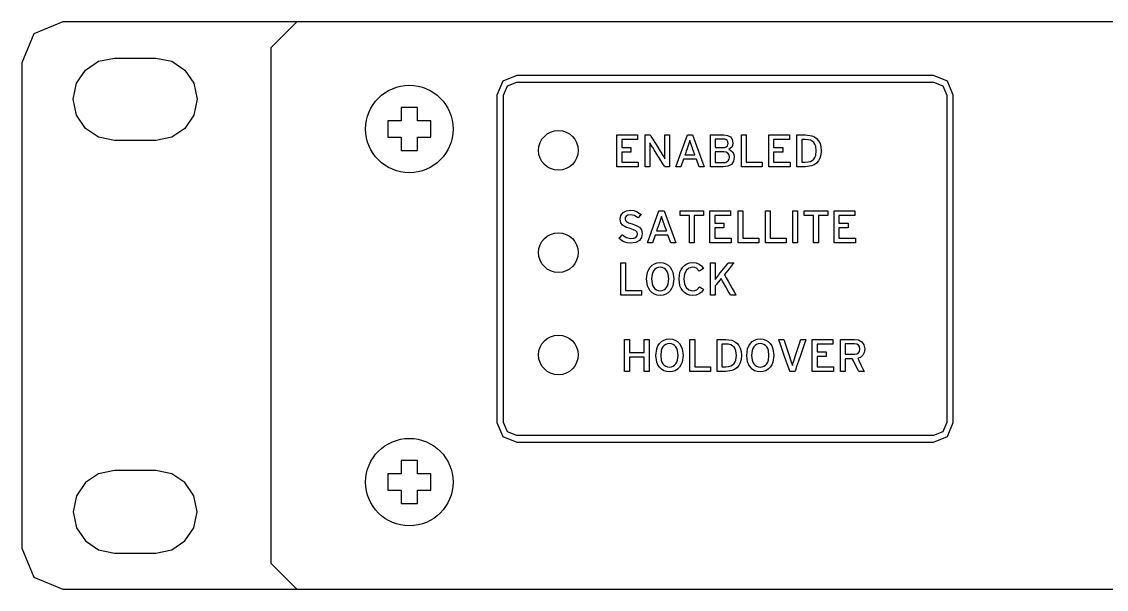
# Model space of a CAD drawing. Extents: x 290.6 to 309.6, y 223.6 to 225.7.
# Drawn here: x 290.627 to 293.914, y 223.973 to 225.693 of the extents above; entities that cross this region are included whole.
import ezdxf

# ---------------------------------------------------------------- set-up
doc = ezdxf.new("R2010")
doc.units = 0
doc.header["$MEASUREMENT"] = 0
doc.layers.get('0').update_dxf_attribs({"linetype": 'CONTINUOUS'})

msp = doc.modelspace()

# ---------------------------------------------------------------- linework, layer by layer
at = {"color": 7}
for points in [[(291.461, 225.6934), (291.4305, 225.6934), (291.3502, 225.6934), (291.1065, 225.6934), (290.8628, 225.6934), (290.7825, 225.6934), (290.752, 225.6934), (290.6636, 225.6567), (290.627, 225.5683), (290.627, 225.5518), (290.627, 225.5051), (290.627, 225.3386), (290.627, 225.1032), (290.627, 224.8333), (290.627, 224.5635), (290.627, 224.3281), (290.627, 224.1615), (290.627, 224.1149), (290.627, 224.0984), (290.6636, 224.01), (290.752, 223.9733), (290.7825, 223.9733), (290.8628, 223.9733), (291.1065, 223.9733), (291.3502, 223.9733), (291.4305, 223.9733), (291.461, 223.9733)], [(294.1764, 225.6934), (292.802, 225.6934), (291.8298, 225.6934), (291.5574, 225.6934), (291.461, 225.6934), (291.382, 225.6143), (291.382, 225.3702), (291.382, 224.8333), (291.382, 224.2963), (291.382, 224.0523), (291.461, 223.9733), (291.5574, 223.9733), (291.8298, 223.9733), (292.802, 223.9733), (294.1764, 223.9733)], [(291.0336, 225.5832), (291.0822, 225.5734), (291.1219, 225.5467), (291.1487, 225.5071), (291.1585, 225.4584), (291.1487, 225.4097), (291.1219, 225.37), (291.0822, 225.3433), (291.0336, 225.3335), (291.0282, 225.3335), (291.0141, 225.3335), (290.9711, 225.3335), (290.9282, 225.3335), (290.914, 225.3335), (290.9086, 225.3335), (290.86, 225.3433), (290.8202, 225.37), (290.7934, 225.4097), (290.7835, 225.4584), (290.7934, 225.5071), (290.8202, 225.5467), (290.86, 225.5734), (290.9086, 225.5832), (290.914, 225.5832), (290.9282, 225.5832), (290.9711, 225.5832), (291.0141, 225.5832), (291.0282, 225.5832), (291.0336, 225.5832)], [(292.1275, 225.5303), (292.0851, 225.5128), (292.0675, 225.4703), (292.0675, 225.4277), (292.0675, 225.3154), (292.0675, 224.9747), (292.0675, 224.634), (292.0675, 224.5218), (292.0675, 224.4792), (292.0851, 224.4367), (292.1275, 224.4191), (292.1417, 224.4191), (292.1818, 224.4191), (292.3248, 224.4191), (292.5271, 224.4191), (292.759, 224.4191), (292.9909, 224.4191), (293.1932, 224.4191), (293.3363, 224.4191), (293.3764, 224.4191), (293.3906, 224.4191), (293.433, 224.4367), (293.4506, 224.4792), (293.4506, 224.5218), (293.4506, 224.634), (293.4506, 224.9747), (293.4506, 225.3154), (293.4506, 225.4277), (293.4506, 225.4703), (293.433, 225.5128), (293.3906, 225.5303), (293.3764, 225.5303), (293.3363, 225.5303), (293.1932, 225.5303), (292.9909, 225.5303), (292.759, 225.5303), (292.5271, 225.5303), (292.3248, 225.5303), (292.1818, 225.5303), (292.1417, 225.5303), (292.1275, 225.5303)], [(292.0875, 224.4792), (292.0875, 224.5218), (292.0875, 224.634), (292.0875, 224.7928), (292.0875, 224.9747), (292.0875, 225.1567), (292.0875, 225.3154), (292.0875, 225.4277), (292.0875, 225.4703), (292.0992, 225.4986), (292.1275, 225.5103), (292.1417, 225.5103), (292.1818, 225.5103), (292.3248, 225.5103), (292.5271, 225.5103), (292.759, 225.5103), (292.9909, 225.5103), (293.1932, 225.5103), (293.3363, 225.5103), (293.3764, 225.5103), (293.3906, 225.5103), (293.4188, 225.4986), (293.4306, 225.4703), (293.4306, 225.4277), (293.4306, 225.3154), (293.4306, 225.1567), (293.4306, 224.9747), (293.4306, 224.7928), (293.4306, 224.634), (293.4306, 224.5218), (293.4306, 224.4792), (293.4188, 224.4508), (293.3906, 224.4392), (293.3764, 224.4392), (293.3363, 224.4392), (293.1932, 224.4392), (292.9909, 224.4392), (292.759, 224.4392), (292.5271, 224.4392), (292.3248, 224.4392), (292.1818, 224.4392), (292.1417, 224.4392), (292.1275, 224.4392), (292.0992, 224.4508), (292.0875, 224.4792)], [(292.5766, 225.2535), (292.5749, 225.2561), (292.5706, 225.263), (292.5644, 225.2728), (292.5573, 225.284), (292.5502, 225.2952), (292.544, 225.305), (292.5396, 225.3119), (292.5379, 225.3145), (292.5307, 225.3264), (292.5307, 225.3221), (292.5307, 225.3158), (292.5308, 225.3038), (292.5308, 225.3017), (292.5308, 225.296), (292.5308, 225.2786), (292.5308, 225.2613), (292.5308, 225.2556), (292.5308, 225.2535), (292.5286, 225.2535), (292.5237, 225.2535), (292.5188, 225.2535), (292.5166, 225.2535), (292.5166, 225.2546), (292.5166, 225.2576), (292.5166, 225.2686), (292.5166, 225.2842), (292.5166, 225.302), (292.5166, 225.3199), (292.5166, 225.3354), (292.5166, 225.3464), (292.5166, 225.3495), (292.5166, 225.3506), (292.5189, 225.3506), (292.524, 225.3506), (292.5292, 225.3506), (292.5315, 225.3506), (292.5331, 225.3481), (292.5373, 225.3414), (292.55, 225.321), (292.5627, 225.3007), (292.5669, 225.294), (292.5685, 225.2914), (292.5729, 225.2839), (292.5766, 225.2777), (292.5766, 225.282), (292.5765, 225.2885), (292.5764, 225.3006), (292.5764, 225.3027), (292.5764, 225.3084), (292.5764, 225.3256), (292.5764, 225.3428), (292.5764, 225.3485), (292.5764, 225.3506), (292.5786, 225.3506), (292.5835, 225.3506), (292.5883, 225.3506), (292.5905, 225.3506), (292.5905, 225.3495), (292.5905, 225.3464), (292.5905, 225.3354), (292.5905, 225.3199), (292.5905, 225.302), (292.5905, 225.2842), (292.5905, 225.2686), (292.5905, 225.2576), (292.5905, 225.2546), (292.5905, 225.2535), (292.5883, 225.2535), (292.5836, 225.2535), (292.5788, 225.2535), (292.5766, 225.2535)], [(292.7533, 225.2535), (292.7516, 225.2535), (292.7472, 225.2535), (292.734, 225.2535), (292.7208, 225.2535), (292.7164, 225.2535), (292.7148, 225.2535), (292.7148, 225.2546), (292.7148, 225.2576), (292.7148, 225.2686), (292.7148, 225.2842), (292.7148, 225.302), (292.7148, 225.3199), (292.7148, 225.3354), (292.7148, 225.3464), (292.7148, 225.3495), (292.7148, 225.3506), (292.7165, 225.3506), (292.721, 225.3506), (292.7348, 225.3506), (292.7485, 225.3506), (292.7531, 225.3506), (292.7548, 225.3506), (292.7663, 225.349), (292.775, 225.3441), (292.7806, 225.3362), (292.7826, 225.3254), (292.7817, 225.3187), (292.7791, 225.3133), (292.7702, 225.306), (292.776, 225.3035), (292.7813, 225.2989), (292.7852, 225.2923), (292.7867, 225.2833), (292.7844, 225.2703), (292.778, 225.261), (292.7675, 225.2554), (292.7533, 225.2535)], [(293.003, 225.2535), (293.0019, 225.2535), (292.9989, 225.2535), (292.9898, 225.2535), (292.9807, 225.2535), (292.9777, 225.2535), (292.9765, 225.2535), (292.9765, 225.2546), (292.9765, 225.2576), (292.9765, 225.2686), (292.9765, 225.2842), (292.9765, 225.302), (292.9765, 225.3199), (292.9765, 225.3354), (292.9765, 225.3464), (292.9765, 225.3495), (292.9765, 225.3506), (292.9777, 225.3506), (292.9807, 225.3506), (292.9898, 225.3506), (292.9989, 225.3506), (293.0019, 225.3506), (293.003, 225.3506), (293.0214, 225.3479), (293.0295, 225.3443), (293.0365, 225.3392), (293.0423, 225.3325), (293.0467, 225.3241), (293.0495, 225.314), (293.0505, 225.3021), (293.0495, 225.2902), (293.0466, 225.28), (293.0422, 225.2716), (293.0363, 225.2649), (293.0292, 225.2598), (293.0211, 225.2562), (293.003, 225.2535)], [(292.6595, 225.312), (292.6554, 225.3242), (292.6535, 225.33), (292.6522, 225.3343), (292.651, 225.3301), (292.6492, 225.3242), (292.6451, 225.3118), (292.6448, 225.3108), (292.6439, 225.3083), (292.6412, 225.3007), (292.6385, 225.293), (292.6376, 225.2905), (292.6373, 225.2896), (292.6386, 225.2896), (292.642, 225.2896), (292.6523, 225.2896), (292.6626, 225.2896), (292.666, 225.2896), (292.6673, 225.2896), (292.667, 225.2905), (292.6661, 225.2931), (292.6634, 225.3008), (292.6607, 225.3085), (292.6598, 225.311), (292.6595, 225.312)], [(292.7546, 225.3374), (292.7535, 225.3374), (292.7505, 225.3374), (292.7416, 225.3374), (292.7326, 225.3374), (292.7296, 225.3374), (292.7285, 225.3374), (292.7285, 225.3363), (292.7285, 225.3335), (292.7285, 225.3248), (292.7285, 225.3162), (292.7285, 225.3134), (292.7285, 225.3123), (292.7296, 225.3123), (292.7326, 225.3123), (292.7416, 225.3123), (292.7505, 225.3123), (292.7535, 225.3123), (292.7546, 225.3123), (292.7579, 225.3126), (292.7607, 225.3133), (292.7649, 225.3161), (292.7673, 225.32), (292.768, 225.3247), (292.7673, 225.3297), (292.7649, 225.3337), (292.7608, 225.3364), (292.758, 225.3371), (292.7546, 225.3374)], [(293.003, 225.3365), (293.0011, 225.3365), (292.9971, 225.3365), (292.993, 225.3365), (292.9911, 225.3365), (292.9911, 225.3358), (292.9911, 225.3336), (292.9911, 225.3258), (292.9911, 225.3148), (292.9911, 225.3021), (292.9911, 225.2895), (292.9911, 225.2785), (292.9911, 225.2707), (292.9911, 225.2685), (292.9911, 225.2677), (292.993, 225.2677), (292.9971, 225.2677), (293.0011, 225.2677), (293.003, 225.2677), (293.011, 225.2683), (293.0178, 225.2702), (293.0234, 225.2732), (293.0279, 225.2772), (293.0313, 225.2822), (293.0337, 225.2881), (293.0355, 225.3021), (293.0337, 225.3161), (293.0313, 225.322), (293.0279, 225.327), (293.0234, 225.331), (293.0178, 225.334), (293.011, 225.3359), (293.003, 225.3365)], [(292.7548, 225.2991), (292.7537, 225.2991), (292.7507, 225.2991), (292.7416, 225.2991), (292.7326, 225.2991), (292.7296, 225.2991), (292.7285, 225.2991), (292.7285, 225.2977), (292.7285, 225.294), (292.7285, 225.2889), (292.7285, 225.283), (292.7285, 225.2771), (292.7285, 225.2719), (292.7285, 225.2682), (292.7285, 225.2669), (292.7296, 225.2669), (292.7326, 225.2669), (292.7415, 225.2669), (292.7504, 225.2669), (292.7533, 225.2669), (292.7544, 225.2669), (292.7589, 225.2672), (292.7626, 225.268), (292.7657, 225.2694), (292.7681, 225.2713), (292.7711, 225.2764), (292.7721, 225.283), (292.7709, 225.2897), (292.7676, 225.2948), (292.7621, 225.298), (292.7548, 225.2991)], [(292.472, 225.022), (292.4618, 225.0231), (292.4525, 225.0263), (292.4443, 225.0312), (292.4374, 225.0376), (292.439, 225.0392), (292.4427, 225.0427), (292.4463, 225.0462), (292.4479, 225.0478), (292.4595, 225.0394), (292.4732, 225.0363), (292.4821, 225.0372), (292.4884, 225.0398), (292.4921, 225.0443), (292.4934, 225.0505), (292.4922, 225.0555), (292.4884, 225.0595), (292.4816, 225.0631), (292.4713, 225.0666), (292.4579, 225.0712), (292.4484, 225.0767), (292.4428, 225.0842), (292.441, 225.0951), (292.4434, 225.1064), (292.4502, 225.115), (292.4604, 225.1204), (292.473, 225.1222), (292.4824, 225.1213), (292.4907, 225.1187), (292.5049, 225.109), (292.5033, 225.1074), (292.4997, 225.1038), (292.4962, 225.1003), (292.4945, 225.0987), (292.4845, 225.1057), (292.4718, 225.108), (292.4645, 225.107), (292.4595, 225.1044), (292.4566, 225.1005), (292.4557, 225.0958), (292.4567, 225.0913), (292.46, 225.0876), (292.4665, 225.0843), (292.4769, 225.0807), (292.4898, 225.0761), (292.4996, 225.0704), (292.5058, 225.0625), (292.5079, 225.0514), (292.5058, 225.0394), (292.4993, 225.0302), (292.4881, 225.0242), (292.472, 225.022)], [(292.5735, 225.0821), (292.5694, 225.0942), (292.5675, 225.1), (292.5663, 225.1043), (292.565, 225.1001), (292.5632, 225.0942), (292.5591, 225.0819), (292.5588, 225.0809), (292.5579, 225.0784), (292.5552, 225.0708), (292.5526, 225.0631), (292.5517, 225.0606), (292.5513, 225.0597), (292.5526, 225.0597), (292.556, 225.0597), (292.5663, 225.0597), (292.5767, 225.0597), (292.5801, 225.0597), (292.5813, 225.0597), (292.581, 225.0606), (292.5801, 225.0632), (292.5774, 225.0709), (292.5748, 225.0786), (292.5739, 225.0811), (292.5735, 225.0821)], [(292.562, 224.8635), (292.5531, 224.8645), (292.545, 224.8672), (292.538, 224.8716), (292.5321, 224.8775), (292.5274, 224.8849), (292.5239, 224.8934), (292.521, 224.9137), (292.5239, 224.9339), (292.5274, 224.9424), (292.5321, 224.9497), (292.538, 224.9556), (292.545, 224.96), (292.5531, 224.9628), (292.562, 224.9637), (292.571, 224.9628), (292.5791, 224.96), (292.5862, 224.9556), (292.5921, 224.9497), (292.5968, 224.9424), (292.6003, 224.9339), (292.6032, 224.9137), (292.6003, 224.8934), (292.5968, 224.8849), (292.5921, 224.8775), (292.5862, 224.8716), (292.5791, 224.8672), (292.571, 224.8645), (292.562, 224.8635)], [(292.6605, 224.8635), (292.6515, 224.8645), (292.6435, 224.8672), (292.6365, 224.8716), (292.6305, 224.8775), (292.6257, 224.8849), (292.6222, 224.8934), (292.6193, 224.9137), (292.6222, 224.9339), (292.6257, 224.9424), (292.6305, 224.9497), (292.6365, 224.9556), (292.6435, 224.96), (292.6515, 224.9628), (292.6605, 224.9637), (292.6714, 224.9626), (292.6805, 224.9591), (292.6878, 224.9534), (292.6936, 224.9456), (292.6916, 224.9443), (292.6871, 224.9415), (292.6827, 224.9387), (292.6807, 224.9374), (292.6725, 224.9463), (292.6672, 224.9484), (292.6605, 224.9491), (292.6493, 224.9467), (292.6411, 224.9396), (292.6361, 224.9284), (292.6344, 224.9137), (292.6361, 224.8989), (292.6411, 224.8877), (292.6493, 224.8806), (292.6605, 224.8781), (292.6675, 224.8789), (292.6732, 224.8811), (292.6819, 224.8901), (292.6838, 224.8889), (292.6879, 224.8862), (292.692, 224.8834), (292.6939, 224.8822), (292.6878, 224.8742), (292.6801, 224.8683), (292.671, 224.8647), (292.6605, 224.8635)], [(292.7751, 224.865), (292.7739, 224.8672), (292.7708, 224.8728), (292.7611, 224.89), (292.7515, 224.9071), (292.7484, 224.9127), (292.7472, 224.9149), (292.7464, 224.914), (292.7444, 224.9115), (292.7382, 224.904), (292.732, 224.8964), (292.73, 224.894), (292.7292, 224.893), (292.7292, 224.8918), (292.7292, 224.8886), (292.7292, 224.879), (292.7292, 224.8694), (292.7292, 224.8662), (292.7292, 224.865), (292.727, 224.865), (292.7221, 224.865), (292.7172, 224.865), (292.7149, 224.865), (292.7149, 224.8661), (292.7149, 224.8692), (292.7149, 224.8802), (292.7149, 224.8958), (292.7149, 224.9136), (292.7149, 224.9315), (292.7149, 224.947), (292.7149, 224.958), (292.7149, 224.9611), (292.7149, 224.9622), (292.7172, 224.9622), (292.7221, 224.9622), (292.727, 224.9622), (292.7292, 224.9622), (292.7292, 224.9608), (292.7292, 224.957), (292.7292, 224.9456), (292.7292, 224.9342), (292.7292, 224.9304), (292.7292, 224.929), (292.7291, 224.9201), (292.7288, 224.9117), (292.7339, 224.9184), (292.74, 224.9262), (292.7413, 224.9278), (292.7445, 224.9319), (292.7544, 224.9442), (292.7644, 224.9566), (292.7676, 224.9606), (292.7689, 224.9622), (292.7714, 224.9622), (292.7771, 224.9622), (292.7827, 224.9622), (292.7853, 224.9622), (292.7841, 224.9607), (292.7809, 224.9567), (292.7711, 224.9446), (292.7613, 224.9324), (292.758, 224.9284), (292.7568, 224.9269), (292.7583, 224.9243), (292.7623, 224.9173), (292.7678, 224.9073), (292.7742, 224.896), (292.7806, 224.8846), (292.7861, 224.8747), (292.7901, 224.8677), (292.7916, 224.865), (292.789, 224.865), (292.7834, 224.865), (292.7777, 224.865), (292.7751, 224.865)], [(292.562, 224.9491), (292.556, 224.9485), (292.5508, 224.9467), (292.5463, 224.9436), (292.5425, 224.9396), (292.5396, 224.9345), (292.5375, 224.9284), (292.5357, 224.9137), (292.5375, 224.8989), (292.5396, 224.8928), (292.5425, 224.8877), (292.5463, 224.8836), (292.5508, 224.8806), (292.556, 224.8787), (292.562, 224.8781), (292.5681, 224.8787), (292.5734, 224.8806), (292.5779, 224.8836), (292.5817, 224.8877), (292.5846, 224.8928), (292.5867, 224.8989), (292.5885, 224.9137), (292.5867, 224.9284), (292.5846, 224.9345), (292.5817, 224.9396), (292.5779, 224.9436), (292.5734, 224.9467), (292.5681, 224.9485), (292.562, 224.9491)], [(292.5902, 224.6321), (292.5812, 224.633), (292.5732, 224.6358), (292.5662, 224.6402), (292.5602, 224.6461), (292.5555, 224.6534), (292.552, 224.6619), (292.5491, 224.6821), (292.552, 224.7024), (292.5555, 224.711), (292.5602, 224.7183), (292.5662, 224.7242), (292.5732, 224.7286), (292.5812, 224.7313), (292.5902, 224.7323), (292.5992, 224.7313), (292.6073, 224.7286), (292.6144, 224.7242), (292.6203, 224.7183), (292.6251, 224.711), (292.6286, 224.7024), (292.6315, 224.6821), (292.6286, 224.6619), (292.6251, 224.6534), (292.6203, 224.6461), (292.6144, 224.6402), (292.6073, 224.6358), (292.5992, 224.633), (292.5902, 224.6321)], [(292.7612, 224.6334), (292.7601, 224.6334), (292.7571, 224.6334), (292.748, 224.6334), (292.7389, 224.6334), (292.7359, 224.6334), (292.7348, 224.6334), (292.7348, 224.6345), (292.7348, 224.6376), (292.7348, 224.6487), (292.7348, 224.6642), (292.7348, 224.6821), (292.7348, 224.7), (292.7348, 224.7156), (292.7348, 224.7266), (292.7348, 224.7297), (292.7348, 224.7308), (292.7359, 224.7308), (292.7389, 224.7308), (292.748, 224.7308), (292.7571, 224.7308), (292.7601, 224.7308), (292.7612, 224.7308), (292.7797, 224.728), (292.7877, 224.7244), (292.7948, 224.7193), (292.8006, 224.7126), (292.805, 224.7042), (292.8077, 224.694), (292.8087, 224.6821), (292.8077, 224.6701), (292.8049, 224.66), (292.8004, 224.6516), (292.7945, 224.6449), (292.7874, 224.6398), (292.7794, 224.6362), (292.7612, 224.6334)], [(292.8657, 224.6321), (292.8566, 224.633), (292.8486, 224.6358), (292.8415, 224.6402), (292.8356, 224.6461), (292.8308, 224.6534), (292.8274, 224.6619), (292.8245, 224.6821), (292.8274, 224.7024), (292.8308, 224.711), (292.8356, 224.7183), (292.8415, 224.7242), (292.8486, 224.7286), (292.8566, 224.7313), (292.8657, 224.7323), (292.8747, 224.7313), (292.8828, 224.7286), (292.8898, 224.7242), (292.8957, 224.7183), (292.9005, 224.711), (292.904, 224.7024), (292.9069, 224.6821), (292.904, 224.6619), (292.9005, 224.6534), (292.8957, 224.6461), (292.8898, 224.6402), (292.8828, 224.6358), (292.8747, 224.633), (292.8657, 224.6321)], [(292.9706, 224.6334), (292.9682, 224.6334), (292.9629, 224.6334), (292.9576, 224.6334), (292.9552, 224.6334), (292.9548, 224.6345), (292.9537, 224.6376), (292.9499, 224.6487), (292.9445, 224.6642), (292.9383, 224.6821), (292.9321, 224.7), (292.9267, 224.7156), (292.9229, 224.7266), (292.9218, 224.7297), (292.9214, 224.7308), (292.9239, 224.7308), (292.9293, 224.7308), (292.9348, 224.7308), (292.9372, 224.7308), (292.9381, 224.7281), (292.9404, 224.7211), (292.9474, 224.6997), (292.9544, 224.6784), (292.9567, 224.6714), (292.9576, 224.6687), (292.9607, 224.6591), (292.963, 224.6511), (292.9653, 224.6592), (292.9684, 224.6689), (292.9693, 224.6715), (292.9715, 224.6786), (292.9784, 224.6998), (292.9853, 224.7211), (292.9876, 224.7281), (292.9884, 224.7308), (292.9909, 224.7308), (292.9962, 224.7308), (293.0016, 224.7308), (293.004, 224.7308), (293.0036, 224.7297), (293.0026, 224.7266), (292.9988, 224.7156), (292.9934, 224.7), (292.9873, 224.6821), (292.9812, 224.6642), (292.9758, 224.6487), (292.9721, 224.6376), (292.971, 224.6345), (292.9706, 224.6334)], [(293.161, 224.6731), (293.1619, 224.6714), (293.1641, 224.6669), (293.1709, 224.6533), (293.1777, 224.6396), (293.18, 224.6352), (293.1808, 224.6334), (293.1782, 224.6334), (293.1725, 224.6334), (293.1667, 224.6334), (293.1641, 224.6334), (293.1632, 224.6351), (293.161, 224.6395), (293.1544, 224.6527), (293.1478, 224.6659), (293.1456, 224.6703), (293.1447, 224.6719), (293.1413, 224.6719), (293.1338, 224.6719), (293.1263, 224.6719), (293.1229, 224.6719), (293.1229, 224.6703), (293.1229, 224.6659), (293.1229, 224.6527), (293.1229, 224.6395), (293.1229, 224.6351), (293.1229, 224.6334), (293.1206, 224.6334), (293.1157, 224.6334), (293.1107, 224.6334), (293.1085, 224.6334), (293.1085, 224.6345), (293.1085, 224.6376), (293.1085, 224.6487), (293.1085, 224.6642), (293.1085, 224.6821), (293.1085, 224.7), (293.1085, 224.7156), (293.1085, 224.7266), (293.1085, 224.7297), (293.1085, 224.7308), (293.1103, 224.7308), (293.1151, 224.7308), (293.1298, 224.7308), (293.1445, 224.7308), (293.1493, 224.7308), (293.1512, 224.7308), (293.1632, 224.729), (293.1731, 224.7237), (293.1799, 224.7146), (293.1824, 224.7016), (293.1809, 224.6911), (293.1767, 224.6829), (293.1699, 224.6768), (293.161, 224.6731)], [(292.5902, 224.7177), (292.5842, 224.7171), (292.5789, 224.7152), (292.5744, 224.7122), (292.5707, 224.7081), (292.5677, 224.703), (292.5656, 224.6969), (292.5639, 224.6821), (292.5656, 224.6673), (292.5677, 224.6613), (292.5707, 224.6562), (292.5744, 224.6521), (292.5789, 224.6491), (292.5842, 224.6473), (292.5902, 224.6467), (292.5962, 224.6473), (292.6015, 224.6491), (292.6061, 224.6521), (292.6098, 224.6562), (292.6128, 224.6613), (292.6149, 224.6673), (292.6166, 224.6821), (292.6149, 224.6969), (292.6128, 224.703), (292.6098, 224.7081), (292.6061, 224.7122), (292.6015, 224.7152), (292.5962, 224.7171), (292.5902, 224.7177)], [(292.7612, 224.7165), (292.7594, 224.7165), (292.7553, 224.7165), (292.7512, 224.7165), (292.7494, 224.7165), (292.7494, 224.7158), (292.7494, 224.7136), (292.7494, 224.7058), (292.7494, 224.6947), (292.7494, 224.6821), (292.7494, 224.6695), (292.7494, 224.6584), (292.7494, 224.6506), (292.7494, 224.6485), (292.7494, 224.6477), (292.7512, 224.6477), (292.7553, 224.6477), (292.7594, 224.6477), (292.7612, 224.6477), (292.7692, 224.6483), (292.776, 224.6502), (292.7817, 224.6532), (292.7862, 224.6572), (292.7896, 224.6622), (292.7919, 224.6681), (292.7938, 224.6821), (292.7919, 224.6961), (292.7896, 224.7019), (292.7862, 224.7069), (292.7817, 224.711), (292.776, 224.714), (292.7692, 224.7159), (292.7612, 224.7165)], [(292.8657, 224.7177), (292.8597, 224.7171), (292.8544, 224.7152), (292.8499, 224.7122), (292.8462, 224.7081), (292.8432, 224.703), (292.8411, 224.6969), (292.8394, 224.6821), (292.8411, 224.6673), (292.8432, 224.6613), (292.8462, 224.6562), (292.8499, 224.6521), (292.8544, 224.6491), (292.8597, 224.6473), (292.8657, 224.6467), (292.8717, 224.6473), (292.8769, 224.6491), (292.8814, 224.6521), (292.8852, 224.6562), (292.8881, 224.6613), (292.8902, 224.6673), (292.8919, 224.6821), (292.8902, 224.6969), (292.8881, 224.703), (292.8852, 224.7081), (292.8814, 224.7122), (292.8769, 224.7152), (292.8717, 224.7171), (292.8657, 224.7177)], [(293.1512, 224.717), (293.15, 224.717), (293.1468, 224.717), (293.137, 224.717), (293.1273, 224.717), (293.1241, 224.717), (293.1229, 224.717), (293.1229, 224.7157), (293.1229, 224.7121), (293.1229, 224.7014), (293.1229, 224.6906), (293.1229, 224.687), (293.1229, 224.6857), (293.1241, 224.6857), (293.1273, 224.6857), (293.137, 224.6857), (293.1468, 224.6857), (293.15, 224.6857), (293.1512, 224.6857), (293.1578, 224.6866), (293.163, 224.6895), (293.1664, 224.6944), (293.1676, 224.7013), (293.1664, 224.708), (293.1631, 224.713), (293.1579, 224.716), (293.1512, 224.717)], [(291.0336, 224.0831), (291.0822, 224.093), (291.1219, 224.1199), (291.1487, 224.1596), (291.1585, 224.2082), (291.1487, 224.257), (291.1219, 224.2967), (291.0822, 224.3235), (291.0336, 224.3334), (291.0282, 224.3334), (291.0141, 224.3334), (290.9711, 224.3334), (290.9282, 224.3334), (290.914, 224.3334), (290.9086, 224.3334), (290.86, 224.3235), (290.8202, 224.2967), (290.7934, 224.257), (290.7835, 224.2082), (290.7934, 224.1596), (290.8202, 224.1199), (290.86, 224.093), (290.9086, 224.0831), (290.914, 224.0831), (290.9282, 224.0831), (290.9711, 224.0831), (291.0141, 224.0831), (291.0282, 224.0831), (291.0336, 224.0831)]]:
    msp.add_lwpolyline(points, dxfattribs=at)
for points in [[(291.8671, 225.3435), (291.8671, 225.3933), (291.8271, 225.3933), (291.8271, 225.4333), (291.777, 225.4333), (291.777, 225.3933), (291.737, 225.3933), (291.737, 225.3435), (291.777, 225.3435), (291.777, 225.3035), (291.8271, 225.3035), (291.8271, 225.3435)], [(292.4313, 225.2535), (292.4313, 225.3506), (292.4939, 225.3506), (292.4939, 225.3365), (292.4459, 225.3365), (292.4459, 225.3125), (292.4737, 225.3125), (292.4737, 225.2984), (292.4459, 225.2984), (292.4459, 225.2677), (292.4959, 225.2677), (292.4959, 225.2535)], [(292.68, 225.2535), (292.6719, 225.2765), (292.6329, 225.2765), (292.6249, 225.2535), (292.6097, 225.2535), (292.6448, 225.3506), (292.6602, 225.3506), (292.6956, 225.2535)], [(292.8085, 225.2535), (292.8085, 225.3506), (292.8231, 225.3506), (292.8231, 225.2677), (292.8714, 225.2677), (292.8714, 225.2535)], [(292.8911, 225.2535), (292.8911, 225.3506), (292.9537, 225.3506), (292.9537, 225.3365), (292.9057, 225.3365), (292.9057, 225.3125), (292.9337, 225.3125), (292.9337, 225.2984), (292.9057, 225.2984), (292.9057, 225.2677), (292.9559, 225.2677), (292.9559, 225.2535)], [(292.5941, 225.0236), (292.5858, 225.0466), (292.5469, 225.0466), (292.5388, 225.0236), (292.5237, 225.0236), (292.5586, 225.1207), (292.5741, 225.1207), (292.6095, 225.0236)], [(292.6654, 225.1065), (292.6654, 225.0236), (292.6509, 225.0236), (292.6509, 225.1065), (292.6225, 225.1065), (292.6225, 225.1207), (292.6939, 225.1207), (292.6939, 225.1065)], [(292.7131, 225.0236), (292.7131, 225.1207), (292.7756, 225.1207), (292.7756, 225.1065), (292.7277, 225.1065), (292.7277, 225.0826), (292.7555, 225.0826), (292.7555, 225.0683), (292.7277, 225.0683), (292.7277, 225.0376), (292.7777, 225.0376), (292.7777, 225.0236)], [(292.7984, 225.0236), (292.7984, 225.1207), (292.8129, 225.1207), (292.8129, 225.0378), (292.8614, 225.0378), (292.8614, 225.0236)], [(292.8811, 225.0236), (292.8811, 225.1207), (292.8957, 225.1207), (292.8957, 225.0378), (292.9442, 225.0378), (292.9442, 225.0236)], [(292.9643, 225.0236), (292.9643, 225.1207), (292.9789, 225.1207), (292.9789, 225.0236)], [(293.0418, 225.1065), (293.0418, 225.0236), (293.0272, 225.0236), (293.0272, 225.1065), (292.9988, 225.1065), (292.9988, 225.1207), (293.0701, 225.1207), (293.0701, 225.1065)], [(293.0893, 225.0236), (293.0893, 225.1207), (293.1519, 225.1207), (293.1519, 225.1065), (293.1039, 225.1065), (293.1039, 225.0826), (293.1317, 225.0826), (293.1317, 225.0683), (293.1039, 225.0683), (293.1039, 225.0376), (293.1541, 225.0376), (293.1541, 225.0236)], [(292.4428, 224.865), (292.4428, 224.9622), (292.4574, 224.9622), (292.4574, 224.8793), (292.5059, 224.8793), (292.5059, 224.865)], [(292.5139, 224.6334), (292.5139, 224.6772), (292.4691, 224.6772), (292.4691, 224.6334), (292.4545, 224.6334), (292.4545, 224.7308), (292.4691, 224.7308), (292.4691, 224.6914), (292.5139, 224.6914), (292.5139, 224.7308), (292.5284, 224.7308), (292.5284, 224.6334)], [(292.6522, 224.6334), (292.6522, 224.7308), (292.6668, 224.7308), (292.6668, 224.6477), (292.7151, 224.6477), (292.7151, 224.6334)], [(293.0232, 224.6334), (293.0232, 224.7308), (293.0857, 224.7308), (293.0857, 224.7165), (293.0378, 224.7165), (293.0378, 224.6925), (293.0656, 224.6925), (293.0656, 224.6784), (293.0378, 224.6784), (293.0378, 224.6477), (293.0878, 224.6477), (293.0878, 224.6334)], [(291.8671, 224.2733), (291.8671, 224.3232), (291.8271, 224.3232), (291.8271, 224.3632), (291.777, 224.3632), (291.777, 224.3232), (291.737, 224.3232), (291.737, 224.2733), (291.777, 224.2733), (291.777, 224.2333), (291.8271, 224.2333), (291.8271, 224.2733)]]:
    msp.add_lwpolyline(points, close=True, dxfattribs=at)
for centre, radius in [((291.802, 225.3682), 0.1325), ((292.2536, 225.3035), 0.06), ((292.2536, 224.9936), 0.06), ((292.2536, 224.6835), 0.06), ((291.802, 224.2981), 0.1325)]:
    msp.add_circle(centre, radius, dxfattribs=at)

doc.saveas('drawing.dxf')
